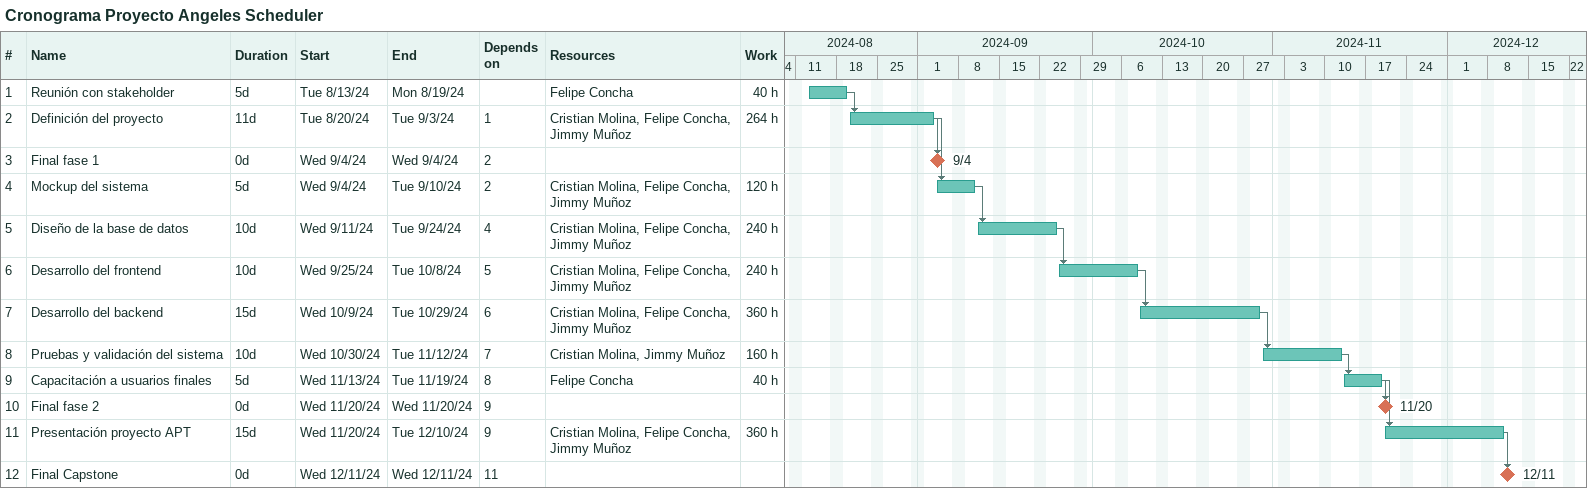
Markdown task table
Cronograma Proyecto Angeles Scheduler

| ID | Task | Duration | Start | Finish | Predecessors | Resources | Work (h) |
|---|---|---|---|---|---|---|---|
| 1 | Reunión con stakeholder | 5d | 2024-08-13 | 2024-08-19 |  | Felipe Concha | 40 |
| 2 | Definición del proyecto | 11d | 2024-08-20 | 2024-09-03 | 1 | Cristian Molina, Felipe Concha, Jimmy Muñoz | 264 |
| 3 | Final fase 1 | 0d | 2024-09-04 | 2024-09-04 | 2 |  |  |
| 4 | Mockup del sistema | 5d | 2024-09-04 | 2024-09-10 | 2 | Cristian Molina, Felipe Concha, Jimmy Muñoz | 120 |
| 5 | Diseño de la base de datos | 10d | 2024-09-11 | 2024-09-24 | 4 | Cristian Molina, Felipe Concha, Jimmy Muñoz | 240 |
| 6 | Desarrollo del frontend | 10d | 2024-09-25 | 2024-10-08 | 5 | Cristian Molina, Felipe Concha, Jimmy Muñoz | 240 |
| 7 | Desarrollo del backend | 15d | 2024-10-09 | 2024-10-29 | 6 | Cristian Molina, Felipe Concha, Jimmy Muñoz | 360 |
| 8 | Pruebas y validación del sistema | 10d | 2024-10-30 | 2024-11-12 | 7 | Cristian Molina, Jimmy Muñoz | 160 |
| 9 | Capacitación a usuarios finales | 5d | 2024-11-13 | 2024-11-19 | 8 | Felipe Concha | 40 |
| 10 | Final fase 2 | 0d | 2024-11-20 | 2024-11-20 | 9 |  |  |
| 11 | Presentación proyecto APT | 15d | 2024-11-20 | 2024-12-10 | 9 | Cristian Molina, Felipe Concha, Jimmy Muñoz | 360 |
| 12 | Final Capstone | 0d | 2024-12-11 | 2024-12-11 | 11 |  |  |
